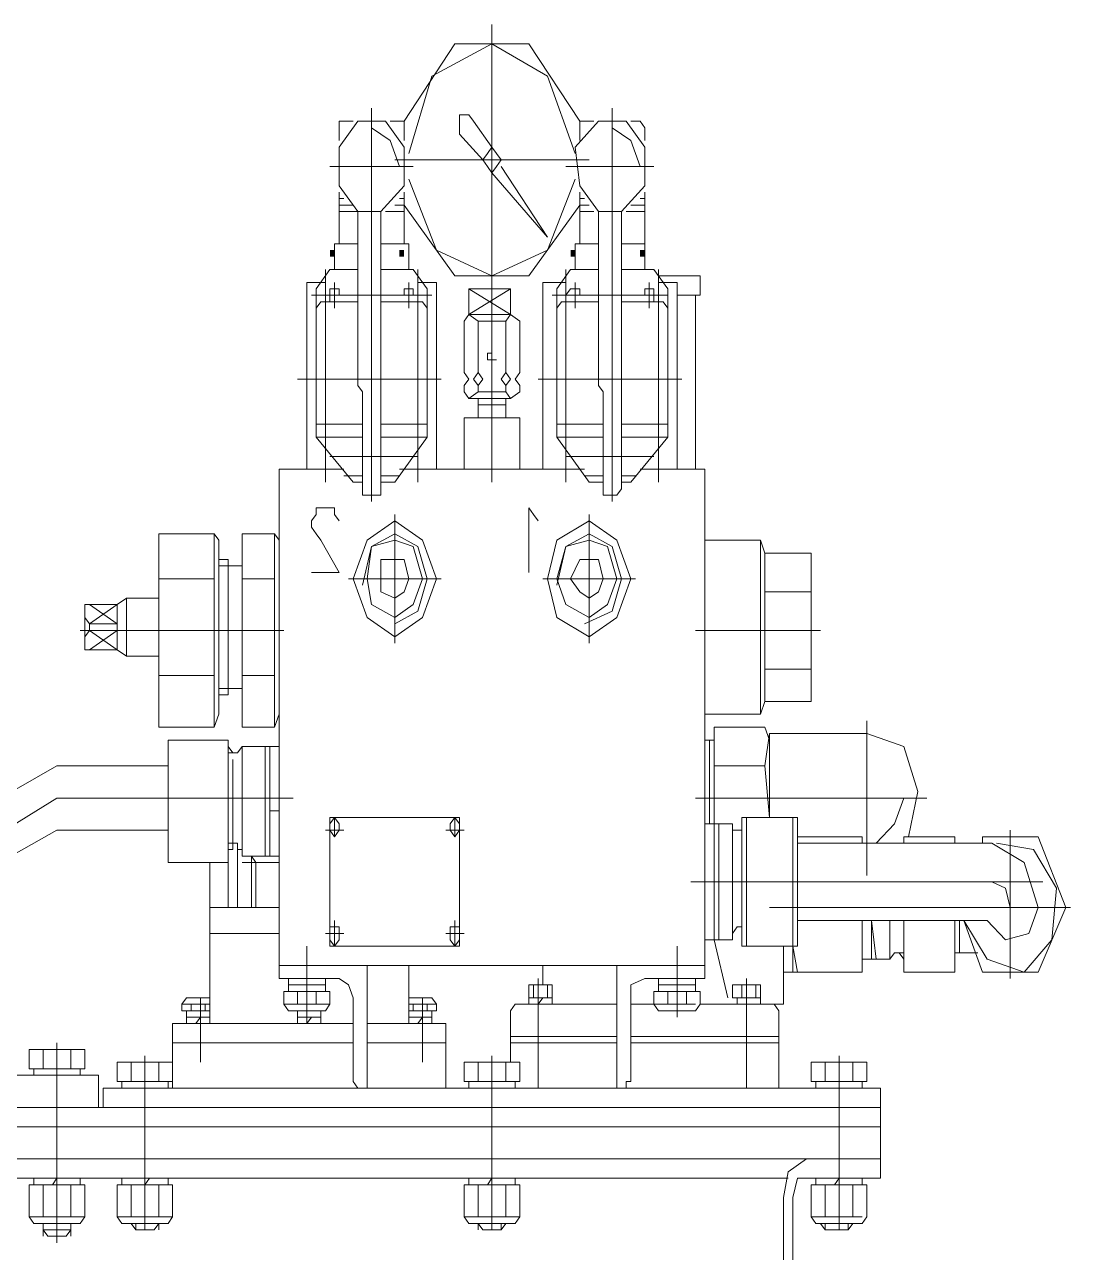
# Model space of a CAD drawing. Header units: inches. Extents: x 2435 to 7572, y 377 to 2555.
# Drawn here: x 6627.6 to 6780, y 1429.7 to 1608.7 of the extents above; entities that cross this region are included whole.
import ezdxf

# ---------------------------------------------------------------- set-up
doc = ezdxf.new("R2010")
doc.units = ezdxf.units.IN
doc.header["$MEASUREMENT"] = 0

msp = doc.modelspace()

# ---------------------------------------------------------------- hatches: boundary and pattern name
at = {"transparency": 33554559}
for points in [[(6672.74, 1574.89), (6672.07, 1574.89), (6672.07, 1575.83), (6672.74, 1575.83)], [(6682.86, 1574.89), (6682.19, 1574.89), (6682.19, 1575.83), (6682.86, 1575.83)], [(6707.81, 1574.89), (6707.14, 1574.89), (6707.14, 1575.83), (6707.81, 1575.83)], [(6717.93, 1574.89), (6717.26, 1574.89), (6717.26, 1575.83), (6717.93, 1575.83)]]:
    msp.add_hatch(color=256, dxfattribs=at).paths.add_polyline_path(points)

# ---------------------------------------------------------------- linework, layer by layer
at = {"lineweight": 5}
for p, q in [((6695.67, 1608.73), (6695.67, 1541.99)), ((6682.86, 1594.63), (6690.28, 1605.91)), ((6686.91, 1601.21), (6695.67, 1605.91)), ((6690.28, 1605.91), (6701.07, 1605.91)), ((6695.67, 1605.91), (6703.77, 1601.21)), ((6701.07, 1605.91), (6708.49, 1594.63)), ((6683.54, 1589.93), (6686.91, 1601.21)), ((6703.77, 1601.21), (6707.81, 1589.93)), ((6678.14, 1539.17), (6678.14, 1596.51)), ((6690.95, 1592.75), (6690.95, 1595.57)), ((6690.95, 1595.57), (6692.3, 1595.57)), ((6692.3, 1595.57), (6692.98, 1594.63)), ((6713.21, 1539.17), (6713.21, 1596.51)), ((6673.42, 1590.87), (6676.12, 1594.63)), ((6674.09, 1594.63), (6673.42, 1594.63)), ((6673.42, 1594.63), (6673.42, 1593.69)), ((6673.42, 1593.69), (6673.42, 1591.81)), ((6675.44, 1594.63), (6674.09, 1594.63)), ((6676.12, 1594.63), (6680.16, 1594.63)), ((6678.14, 1593.69), (6680.84, 1591.81)), ((6680.16, 1594.63), (6682.86, 1590.87)), ((6682.19, 1594.63), (6680.84, 1594.63)), ((6682.86, 1594.63), (6682.19, 1594.63)), ((6682.86, 1593.69), (6682.86, 1594.63)), ((6682.86, 1591.81), (6682.86, 1593.69)), ((6692.98, 1594.63), (6695.67, 1590.87)), ((6707.81, 1590.87), (6711.19, 1594.63)), ((6709.16, 1594.63), (6708.49, 1594.63)), ((6708.49, 1594.63), (6708.49, 1593.69)), ((6708.49, 1593.69), (6708.49, 1591.81)), ((6710.51, 1594.63), (6709.16, 1594.63)), ((6711.19, 1594.63), (6715.23, 1594.63)), ((6713.21, 1593.69), (6715.91, 1591.81)), ((6715.23, 1594.63), (6717.93, 1590.87)), ((6716.58, 1594.63), (6715.91, 1594.63)), ((6717.26, 1594.63), (6716.58, 1594.63)), ((6717.93, 1593.69), (6717.26, 1594.63)), ((6717.93, 1591.81), (6717.93, 1593.69)), ((6680.84, 1591.81), (6682.19, 1588.05)), ((6694.33, 1588.99), (6690.95, 1592.75)), ((6715.91, 1591.81), (6717.26, 1588.05)), ((6673.42, 1585.23), (6673.42, 1590.87)), ((6682.86, 1590.87), (6682.86, 1585.23)), ((6694.33, 1588.99), (6695, 1589.93)), ((6695, 1589.93), (6695.67, 1590.87)), ((6695.67, 1590.87), (6696.35, 1589.93)), ((6696.35, 1589.93), (6697.02, 1588.99)), ((6708.49, 1585.23), (6707.81, 1590.87)), ((6717.93, 1590.87), (6717.93, 1585.23)), ((6709.84, 1588.99), (6681.51, 1588.99)), ((6695, 1588.05), (6694.33, 1588.99)), ((6697.02, 1588.99), (6696.35, 1588.05)), ((6672.07, 1588.05), (6684.21, 1588.05)), ((6695.67, 1587.11), (6695, 1588.05)), ((6696.35, 1588.05), (6695.67, 1587.11)), ((6695.67, 1587.11), (6703.77, 1577.71)), ((6703.77, 1577.71), (6697.02, 1588.05)), ((6706.46, 1588.05), (6719.28, 1588.05)), ((6676.12, 1581.47), (6673.42, 1585.23)), ((6682.86, 1585.23), (6679.49, 1581.47)), ((6687.58, 1575.83), (6683.54, 1586.17)), ((6707.81, 1586.17), (6703.77, 1575.83)), ((6711.19, 1581.47), (6708.49, 1585.23)), ((6717.93, 1585.23), (6714.56, 1581.47)), ((6673.42, 1583.35), (6673.42, 1584.29)), ((6673.42, 1582.41), (6673.42, 1583.35)), ((6673.42, 1583.35), (6674.09, 1583.35)), ((6674.09, 1583.35), (6673.42, 1583.35)), ((6673.42, 1583.35), (6673.42, 1583.35)), ((6682.19, 1583.35), (6682.86, 1583.35)), ((6682.86, 1584.29), (6682.86, 1583.35)), ((6682.86, 1583.35), (6682.86, 1582.41)), ((6682.86, 1583.35), (6682.86, 1583.35)), ((6708.49, 1583.35), (6708.49, 1584.29)), ((6708.49, 1582.41), (6708.49, 1583.35)), ((6708.49, 1583.35), (6709.16, 1583.35)), ((6708.49, 1583.35), (6708.49, 1583.35)), ((6717.93, 1583.35), (6717.26, 1583.35)), ((6717.26, 1583.35), (6717.93, 1583.35)), ((6717.93, 1584.29), (6717.93, 1583.35)), ((6717.93, 1583.35), (6717.93, 1582.41)), ((6717.93, 1583.35), (6717.93, 1583.35)), ((6675.44, 1582.41), (6673.42, 1582.41)), ((6673.42, 1582.41), (6673.42, 1581.47)), ((6673.42, 1576.77), (6673.42, 1581.47)), ((6673.42, 1581.47), (6676.12, 1581.47)), ((6679.49, 1581.47), (6676.12, 1581.47)), ((6676.12, 1581.47), (6676.12, 1556.09)), ((6679.49, 1555.15), (6679.49, 1581.47)), ((6680.16, 1581.47), (6682.86, 1581.47)), ((6682.86, 1582.41), (6681.51, 1582.41)), ((6690.28, 1572.07), (6682.86, 1582.41)), ((6682.86, 1582.41), (6682.86, 1581.47)), ((6682.86, 1581.47), (6682.86, 1576.77)), ((6708.49, 1582.41), (6701.07, 1572.07)), ((6709.84, 1582.41), (6708.49, 1582.41)), ((6708.49, 1581.47), (6708.49, 1582.41)), ((6708.49, 1576.77), (6708.49, 1581.47)), ((6708.49, 1581.47), (6710.51, 1581.47)), ((6714.56, 1581.47), (6711.19, 1581.47)), ((6711.19, 1581.47), (6711.19, 1556.09)), ((6714.56, 1555.15), (6714.56, 1581.47)), ((6715.23, 1581.47), (6717.93, 1581.47)), ((6717.93, 1582.41), (6715.91, 1582.41)), ((6717.93, 1582.41), (6717.93, 1581.47)), ((6717.93, 1581.47), (6717.93, 1576.77)), ((6672.74, 1573.01), (6672.74, 1576.77)), ((6672.74, 1576.77), (6676.12, 1576.77)), ((6676.12, 1576.77), (6673.42, 1576.77)), ((6682.86, 1576.77), (6679.49, 1576.77)), ((6679.49, 1576.77), (6683.54, 1576.77)), ((6683.54, 1576.77), (6683.54, 1573.01)), ((6695.67, 1572.07), (6687.58, 1575.83)), ((6703.77, 1575.83), (6695.67, 1572.07)), ((6707.81, 1573.01), (6707.81, 1576.77)), ((6707.81, 1576.77), (6711.19, 1576.77)), ((6711.19, 1576.77), (6708.49, 1576.77)), ((6717.93, 1576.77), (6714.56, 1576.77)), ((6714.56, 1576.77), (6717.93, 1576.77)), ((6717.93, 1576.77), (6717.93, 1573.01)), ((6670.05, 1570.19), (6672.07, 1573.01)), ((6671.4, 1541.99), (6671.4, 1573.01)), ((6672.07, 1573.01), (6676.12, 1573.01)), ((6679.49, 1573.01), (6684.21, 1573.01)), ((6684.21, 1573.01), (6686.23, 1570.19)), ((6684.88, 1541.99), (6684.88, 1573.01)), ((6701.07, 1572.07), (6690.28, 1572.07)), ((6707.14, 1573.01), (6705.12, 1570.19)), ((6706.46, 1541.99), (6706.46, 1573.01)), ((6711.19, 1573.01), (6707.14, 1573.01)), ((6714.56, 1573.01), (6719.28, 1573.01)), ((6719.28, 1573.01), (6721.3, 1570.19)), ((6719.95, 1541.99), (6719.95, 1573.01)), ((6726.02, 1572.07), (6719.95, 1572.07)), ((6726.02, 1569.25), (6726.02, 1572.07)), ((6668.7, 1543.87), (6668.7, 1571.13)), ((6668.7, 1571.13), (6670.72, 1571.13)), ((6670.05, 1571.13), (6669.37, 1571.13)), ((6669.37, 1571.13), (6669.37, 1571.13)), ((6671.4, 1571.13), (6670.05, 1571.13)), ((6672.74, 1571.13), (6672.74, 1567.37)), ((6683.54, 1571.13), (6683.54, 1567.37)), ((6684.88, 1571.13), (6686.23, 1571.13)), ((6685.56, 1571.13), (6687.58, 1571.13)), ((6686.23, 1571.13), (6686.91, 1571.13)), ((6686.91, 1571.13), (6686.91, 1571.13)), ((6687.58, 1571.13), (6687.58, 1543.87)), ((6703.09, 1543.87), (6703.09, 1571.13)), ((6703.09, 1571.13), (6705.79, 1571.13)), ((6706.46, 1571.13), (6704.44, 1571.13)), ((6704.44, 1571.13), (6704.44, 1571.13)), ((6704.44, 1571.13), (6704.44, 1571.13)), ((6707.81, 1571.13), (6707.81, 1567.37)), ((6718.6, 1571.13), (6718.6, 1567.37)), ((6719.95, 1571.13), (6721.3, 1571.13)), ((6720.63, 1571.13), (6722.65, 1571.13)), ((6721.3, 1571.13), (6721.3, 1571.13)), ((6721.3, 1571.13), (6721.3, 1571.13)), ((6722.65, 1571.13), (6722.65, 1543.87)), ((6686.91, 1569.25), (6669.37, 1569.25)), ((6670.05, 1548.57), (6670.05, 1570.19)), ((6673.42, 1570.19), (6672.07, 1570.19)), ((6672.07, 1570.19), (6672.07, 1569.25)), ((6672.07, 1568.31), (6672.07, 1569.25)), ((6672.07, 1569.25), (6676.12, 1569.25)), ((6672.07, 1569.25), (6673.42, 1569.25)), ((6673.42, 1569.25), (6673.42, 1570.19)), ((6679.49, 1569.25), (6684.88, 1569.25)), ((6682.86, 1569.25), (6682.86, 1570.19)), ((6682.86, 1570.19), (6684.21, 1570.19)), ((6684.21, 1569.25), (6682.86, 1569.25)), ((6684.21, 1570.19), (6684.21, 1569.25)), ((6684.88, 1569.25), (6684.88, 1568.31)), ((6686.23, 1570.19), (6686.23, 1548.57)), ((6692.3, 1570.19), (6692.3, 1566.43)), ((6698.37, 1570.19), (6692.3, 1570.19)), ((6698.37, 1566.43), (6692.3, 1570.19)), ((6698.37, 1570.19), (6692.3, 1566.43)), ((6698.37, 1566.43), (6698.37, 1570.19)), ((6721.3, 1569.25), (6704.44, 1569.25)), ((6705.12, 1570.19), (6705.12, 1548.57)), ((6707.14, 1570.19), (6706.46, 1569.25)), ((6706.46, 1569.25), (6708.49, 1569.25)), ((6706.46, 1568.31), (6706.46, 1569.25)), ((6706.46, 1569.25), (6711.19, 1569.25)), ((6708.49, 1570.19), (6707.14, 1570.19)), ((6708.49, 1569.25), (6708.49, 1570.19)), ((6714.56, 1569.25), (6719.28, 1569.25)), ((6717.93, 1569.25), (6717.93, 1570.19)), ((6717.93, 1570.19), (6719.28, 1570.19)), ((6719.28, 1569.25), (6717.93, 1569.25)), ((6719.28, 1570.19), (6719.28, 1569.25)), ((6719.28, 1569.25), (6719.28, 1568.31)), ((6721.3, 1570.19), (6721.3, 1548.57)), ((6722.65, 1569.25), (6726.02, 1569.25)), ((6725.35, 1569.25), (6725.35, 1543.87)), ((6670.05, 1567.37), (6670.72, 1568.31)), ((6670.72, 1568.31), (6676.12, 1568.31)), ((6676.12, 1568.31), (6672.07, 1568.31)), ((6684.88, 1568.31), (6679.49, 1568.31)), ((6679.49, 1568.31), (6685.56, 1568.31)), ((6685.56, 1568.31), (6686.23, 1567.37)), ((6705.12, 1567.37), (6705.79, 1568.31)), ((6705.79, 1568.31), (6711.19, 1568.31)), ((6711.19, 1568.31), (6706.46, 1568.31)), ((6719.28, 1568.31), (6714.56, 1568.31)), ((6714.56, 1568.31), (6720.63, 1568.31)), ((6720.63, 1568.31), (6721.3, 1567.37)), ((6691.63, 1565.49), (6692.3, 1566.43)), ((6691.63, 1557.97), (6691.63, 1565.49)), ((6692.3, 1566.43), (6693.65, 1565.49)), ((6692.3, 1566.43), (6698.37, 1566.43)), ((6692.3, 1566.43), (6698.37, 1566.43)), ((6698.37, 1566.43), (6692.98, 1566.43)), ((6693.65, 1565.49), (6697.7, 1565.49)), ((6693.65, 1565.49), (6693.65, 1557.97)), ((6697.7, 1565.49), (6698.37, 1566.43)), ((6697.7, 1565.49), (6697.7, 1557.97)), ((6698.37, 1566.43), (6699.72, 1565.49)), ((6699.72, 1565.49), (6699.72, 1557.97)), ((6670.05, 1549.51), (6670.05, 1564.55)), ((6686.23, 1564.55), (6686.23, 1549.51)), ((6705.12, 1549.51), (6705.12, 1564.55)), ((6721.3, 1564.55), (6721.3, 1549.51)), ((6670.05, 1552.33), (6670.05, 1561.73)), ((6686.23, 1561.73), (6686.23, 1552.33)), ((6705.12, 1552.33), (6705.12, 1561.73)), ((6721.3, 1561.73), (6721.3, 1552.33)), ((6695, 1559.85), (6695, 1560.79)), ((6695, 1560.79), (6695.67, 1560.79)), ((6696.35, 1559.85), (6695, 1559.85)), ((6695.67, 1559.85), (6695, 1559.85)), ((6695.67, 1560.79), (6695.67, 1559.85)), ((6692.3, 1557.03), (6691.63, 1557.97)), ((6693.65, 1557.97), (6692.98, 1557.03)), ((6694.33, 1557.03), (6693.65, 1557.97)), ((6697.02, 1557.03), (6697.7, 1557.97)), ((6697.7, 1557.97), (6698.37, 1557.03)), ((6699.72, 1557.97), (6699.05, 1557.03)), ((6667.35, 1557.03), (6688.26, 1557.03)), ((6686.91, 1557.03), (6669.37, 1557.03)), ((6676.12, 1556.09), (6676.79, 1555.15)), ((6691.63, 1556.09), (6692.3, 1557.03)), ((6691.63, 1555.15), (6691.63, 1556.09)), ((6692.98, 1557.03), (6693.65, 1556.09)), ((6693.65, 1556.09), (6694.33, 1557.03)), ((6693.65, 1556.09), (6693.65, 1555.15)), ((6697.7, 1556.09), (6697.02, 1557.03)), ((6698.37, 1557.03), (6697.7, 1556.09)), ((6697.7, 1556.09), (6697.7, 1555.15)), ((6699.05, 1557.03), (6699.72, 1556.09)), ((6699.72, 1556.09), (6699.72, 1555.15)), ((6702.42, 1557.03), (6723.33, 1557.03)), ((6721.3, 1557.03), (6704.44, 1557.03)), ((6711.19, 1556.09), (6711.86, 1555.15)), ((6676.79, 1555.15), (6676.79, 1540.11)), ((6679.49, 1541.05), (6679.49, 1555.15)), ((6692.3, 1554.21), (6691.63, 1555.15)), ((6693.65, 1555.15), (6692.3, 1554.21)), ((6692.3, 1554.21), (6698.37, 1554.21)), ((6692.98, 1554.21), (6693.65, 1554.21)), ((6697.7, 1555.15), (6693.65, 1555.15)), ((6693.65, 1554.21), (6693.65, 1552.33)), ((6698.37, 1554.21), (6697.7, 1555.15)), ((6698.37, 1554.21), (6697.7, 1554.21)), ((6697.7, 1554.21), (6697.7, 1552.33)), ((6699.72, 1555.15), (6698.37, 1554.21)), ((6711.86, 1555.15), (6711.86, 1540.11)), ((6714.56, 1541.05), (6714.56, 1555.15)), ((6693.65, 1553.27), (6697.7, 1553.27)), ((6693.65, 1552.33), (6693.65, 1551.39)), ((6697.7, 1552.33), (6697.7, 1551.39)), ((6691.63, 1543.87), (6691.63, 1551.39)), ((6691.63, 1551.39), (6699.72, 1551.39)), ((6699.72, 1551.39), (6699.72, 1543.87)), ((6670.05, 1550.45), (6676.79, 1550.45)), ((6676.79, 1550.45), (6676.79, 1541.99)), ((6679.49, 1541.99), (6679.49, 1550.45)), ((6679.49, 1550.45), (6686.23, 1550.45)), ((6711.86, 1550.45), (6705.12, 1550.45)), ((6711.86, 1541.99), (6711.86, 1550.45)), ((6714.56, 1541.99), (6714.56, 1550.45)), ((6714.56, 1550.45), (6721.3, 1550.45)), ((6675.44, 1541.99), (6670.05, 1548.57)), ((6676.79, 1548.57), (6670.05, 1548.57)), ((6686.23, 1548.57), (6679.49, 1548.57)), ((6686.23, 1548.57), (6681.51, 1541.99)), ((6705.12, 1548.57), (6709.84, 1541.99)), ((6711.86, 1548.57), (6705.12, 1548.57)), ((6721.3, 1548.57), (6714.56, 1548.57)), ((6721.3, 1548.57), (6715.91, 1541.99)), ((6672.07, 1545.75), (6684.88, 1545.75)), ((6706.46, 1545.75), (6719.28, 1545.75)), ((6664.65, 1471.5), (6664.65, 1543.87)), ((6664.65, 1543.87), (6674.09, 1543.87)), ((6674.09, 1543.87), (6668.7, 1543.87)), ((6687.58, 1543.87), (6682.19, 1543.87)), ((6682.19, 1543.87), (6709.16, 1543.87)), ((6709.16, 1543.87), (6703.09, 1543.87)), ((6722.65, 1543.87), (6717.26, 1543.87)), ((6717.26, 1543.87), (6726.7, 1543.87)), ((6726.7, 1543.87), (6726.7, 1471.5)), ((6676.79, 1542.93), (6674.09, 1542.93)), ((6676.79, 1541.99), (6675.44, 1541.99)), ((6682.19, 1542.93), (6679.49, 1542.93)), ((6681.51, 1541.99), (6679.49, 1541.99)), ((6711.86, 1542.93), (6709.16, 1542.93)), ((6709.84, 1541.99), (6711.86, 1541.99)), ((6716.58, 1542.93), (6714.56, 1542.93)), ((6715.91, 1541.99), (6714.56, 1541.99)), ((6676.79, 1540.11), (6679.49, 1540.11)), ((6679.49, 1540.11), (6679.49, 1541.05)), ((6711.86, 1540.11), (6713.88, 1540.11)), ((6713.88, 1540.11), (6714.56, 1541.05)), ((6672.74, 1538.24), (6670.05, 1538.24)), ((6670.05, 1538.24), (6670.05, 1537.3)), ((6672.74, 1537.3), (6672.74, 1538.24)), ((6701.74, 1537.3), (6701.07, 1538.24)), ((6701.07, 1538.24), (6701.07, 1528.84)), ((6670.05, 1537.3), (6669.37, 1536.36)), ((6669.37, 1536.36), (6669.37, 1535.42)), ((6673.42, 1536.36), (6672.74, 1537.3)), ((6677.47, 1533.54), (6681.51, 1536.36)), ((6681.51, 1537.3), (6681.51, 1518.5)), ((6681.51, 1536.36), (6685.56, 1533.54)), ((6702.42, 1536.36), (6701.74, 1537.3)), ((6705.12, 1533.54), (6709.84, 1536.36)), ((6709.84, 1537.3), (6709.84, 1518.5)), ((6709.84, 1536.36), (6713.88, 1533.54)), ((6647.12, 1527.9), (6647.12, 1534.48)), ((6647.12, 1533.54), (6647.12, 1534.48)), ((6647.12, 1534.48), (6655.21, 1534.48)), ((6655.21, 1534.48), (6655.88, 1533.54)), ((6655.21, 1534.48), (6655.21, 1506.28)), ((6659.26, 1527.9), (6659.26, 1534.48)), ((6659.26, 1533.54), (6659.26, 1534.48)), ((6659.26, 1534.48), (6663.98, 1534.48)), ((6663.98, 1534.48), (6664.65, 1533.54)), ((6663.98, 1534.48), (6663.98, 1506.28)), ((6669.37, 1535.42), (6670.05, 1534.48)), ((6670.05, 1534.48), (6670.72, 1533.54)), ((6678.14, 1532.6), (6681.51, 1534.48)), ((6681.51, 1534.48), (6684.88, 1532.6)), ((6706.46, 1532.6), (6709.84, 1534.48)), ((6709.84, 1534.48), (6713.21, 1532.6)), ((6647.12, 1506.28), (6647.12, 1533.54)), ((6655.88, 1533.54), (6655.88, 1508.16)), ((6659.26, 1506.28), (6659.26, 1533.54)), ((6664.65, 1533.54), (6664.65, 1508.16)), ((6670.72, 1533.54), (6673.42, 1528.84)), ((6675.44, 1527.9), (6677.47, 1533.54)), ((6678.14, 1532.6), (6681.51, 1533.54)), ((6681.51, 1533.54), (6684.21, 1532.6)), ((6685.56, 1533.54), (6687.58, 1527.9)), ((6703.77, 1527.9), (6705.12, 1533.54)), ((6706.46, 1532.6), (6709.84, 1533.54)), ((6709.84, 1533.54), (6712.53, 1532.6)), ((6713.88, 1533.54), (6715.91, 1527.9)), ((6726.7, 1508.16), (6726.7, 1533.54)), ((6726.7, 1533.54), (6734.79, 1533.54)), ((6734.79, 1533.54), (6734.79, 1508.16)), ((6734.79, 1533.54), (6735.46, 1531.66)), ((6676.79, 1526.96), (6678.14, 1532.6)), ((6677.47, 1527.9), (6678.14, 1532.6)), ((6684.21, 1532.6), (6685.56, 1527.9)), ((6684.88, 1532.6), (6686.23, 1527.9)), ((6705.12, 1526.96), (6706.46, 1532.6)), ((6705.12, 1527.9), (6706.46, 1532.6)), ((6712.53, 1532.6), (6713.88, 1527.9)), ((6713.21, 1532.6), (6714.56, 1527.9)), ((6735.46, 1531.66), (6735.46, 1510.04)), ((6735.46, 1531.66), (6742.21, 1531.66)), ((6742.21, 1531.66), (6742.21, 1510.04)), ((6742.21, 1531.66), (6742.21, 1510.04)), ((6657.23, 1530.72), (6655.88, 1530.72)), ((6655.88, 1529.78), (6657.23, 1529.78)), ((6657.23, 1510.98), (6657.23, 1530.72)), ((6657.23, 1529.78), (6657.23, 1530.72)), ((6657.23, 1511.92), (6657.23, 1529.78)), ((6658.58, 1529.78), (6657.23, 1529.78)), ((6659.26, 1529.78), (6658.58, 1529.78)), ((6659.26, 1530.72), (6659.26, 1529.78)), ((6679.49, 1527.9), (6679.49, 1530.72)), ((6679.49, 1530.72), (6682.86, 1530.72)), ((6682.86, 1530.72), (6683.54, 1527.9)), ((6707.14, 1527.9), (6708.49, 1530.72)), ((6708.49, 1530.72), (6711.19, 1530.72)), ((6711.19, 1530.72), (6711.86, 1527.9)), ((6647.12, 1513.8), (6647.12, 1527.9)), ((6655.21, 1527.9), (6647.12, 1527.9)), ((6659.26, 1513.8), (6659.26, 1527.9)), ((6663.98, 1527.9), (6659.26, 1527.9)), ((6673.42, 1528.84), (6669.37, 1528.84)), ((6688.26, 1527.9), (6674.77, 1527.9)), ((6677.47, 1522.26), (6675.44, 1527.9)), ((6678.14, 1524.14), (6677.47, 1527.9)), ((6679.49, 1526.02), (6679.49, 1527.9)), ((6683.54, 1527.9), (6682.86, 1526.02)), ((6685.56, 1527.9), (6684.21, 1524.14)), ((6686.23, 1527.9), (6684.88, 1523.2)), ((6687.58, 1527.9), (6685.56, 1522.26)), ((6716.58, 1527.9), (6703.09, 1527.9)), ((6705.12, 1522.26), (6703.77, 1527.9)), ((6706.46, 1524.14), (6705.12, 1527.9)), ((6708.49, 1526.02), (6707.14, 1527.9)), ((6711.86, 1527.9), (6711.19, 1526.02)), ((6713.88, 1527.9), (6712.53, 1524.14)), ((6714.56, 1527.9), (6713.21, 1523.2)), ((6715.91, 1527.9), (6713.88, 1522.26)), ((6681.51, 1525.08), (6679.49, 1526.02)), ((6682.86, 1526.02), (6681.51, 1525.08)), ((6709.84, 1525.08), (6708.49, 1526.02)), ((6711.19, 1526.02), (6709.84, 1525.08)), ((6742.21, 1526.02), (6735.46, 1526.02)), ((6641.05, 1524.14), (6636.33, 1524.14)), ((6636.33, 1524.14), (6636.33, 1517.56)), ((6636.33, 1524.14), (6637, 1524.14)), ((6641.05, 1521.32), (6637, 1524.14)), ((6641.05, 1524.14), (6637, 1521.32)), ((6642.4, 1525.08), (6641.05, 1524.14)), ((6641.05, 1524.14), (6641.05, 1517.56)), ((6647.12, 1525.08), (6642.4, 1525.08)), ((6642.4, 1525.08), (6642.4, 1516.62)), ((6681.51, 1522.26), (6678.14, 1524.14)), ((6684.21, 1524.14), (6681.51, 1522.26)), ((6709.84, 1522.26), (6706.46, 1524.14)), ((6712.53, 1524.14), (6709.84, 1522.26)), ((6637, 1521.32), (6636.33, 1522.26)), ((6681.51, 1519.44), (6677.47, 1522.26)), ((6684.88, 1523.2), (6681.51, 1521.32)), ((6685.56, 1522.26), (6681.51, 1519.44)), ((6709.84, 1519.44), (6705.12, 1522.26)), ((6713.21, 1523.2), (6709.16, 1521.32)), ((6713.88, 1522.26), (6709.84, 1519.44)), ((6635.65, 1520.38), (6665.33, 1520.38)), ((6636.33, 1519.44), (6637, 1520.38)), ((6641.05, 1521.32), (6637, 1521.32)), ((6637, 1521.32), (6637, 1520.38)), ((6637, 1520.38), (6641.05, 1520.38)), ((6641.05, 1517.56), (6637, 1520.38)), ((6641.05, 1520.38), (6637, 1517.56)), ((6725.35, 1520.38), (6743.56, 1520.38)), ((6636.33, 1517.56), (6641.05, 1517.56)), ((6637, 1517.56), (6636.33, 1517.56)), ((6641.05, 1517.56), (6642.4, 1516.62)), ((6642.4, 1516.62), (6647.12, 1516.62)), ((6742.21, 1514.74), (6735.46, 1514.74)), ((6647.12, 1506.28), (6647.12, 1513.8)), ((6655.21, 1513.8), (6647.12, 1513.8)), ((6659.26, 1506.28), (6659.26, 1513.8)), ((6663.98, 1513.8), (6659.26, 1513.8)), ((6655.88, 1511.92), (6657.23, 1511.92)), ((6657.23, 1510.98), (6657.23, 1511.92)), ((6657.23, 1511.92), (6658.58, 1511.92)), ((6658.58, 1511.92), (6659.26, 1511.92)), ((6659.26, 1511.92), (6659.26, 1510.98)), ((6655.88, 1510.98), (6657.23, 1510.98)), ((6735.46, 1510.04), (6734.79, 1508.16)), ((6742.21, 1510.04), (6735.46, 1510.04)), ((6655.88, 1508.16), (6655.21, 1506.28)), ((6664.65, 1508.16), (6663.98, 1506.28)), ((6734.79, 1508.16), (6726.7, 1508.16)), ((6655.21, 1506.28), (6647.12, 1506.28)), ((6663.98, 1506.28), (6659.26, 1506.28)), ((6735.46, 1506.28), (6728.05, 1506.28)), ((6728.05, 1506.28), (6728.05, 1492.18)), ((6736.14, 1504.4), (6735.46, 1506.28)), ((6750.3, 1484.66), (6750.3, 1507.22)), ((6648.47, 1486.54), (6648.47, 1504.4)), ((6648.47, 1504.4), (6657.23, 1504.4)), ((6648.47, 1486.54), (6648.47, 1504.4)), ((6657.23, 1504.4), (6657.23, 1486.54)), ((6657.23, 1504.4), (6657.23, 1495.94)), ((6726.7, 1487.48), (6726.7, 1504.4)), ((6726.7, 1504.4), (6728.05, 1504.4)), ((6727.37, 1492.18), (6727.37, 1504.4)), ((6736.14, 1505.34), (6735.46, 1500.64)), ((6736.14, 1493.12), (6736.14, 1505.34)), ((6736.14, 1505.34), (6750.3, 1505.34)), ((6736.14, 1493.12), (6736.14, 1504.4)), ((6750.3, 1505.34), (6755.7, 1503.46)), ((6657.91, 1502.52), (6657.23, 1503.46)), ((6657.23, 1503.46), (6657.23, 1488.42)), ((6657.23, 1502.52), (6657.91, 1502.52)), ((6658.58, 1502.52), (6657.91, 1502.52)), ((6659.26, 1503.46), (6658.58, 1502.52)), ((6659.26, 1487.48), (6659.26, 1503.46)), ((6659.26, 1487.48), (6659.26, 1503.46)), ((6659.26, 1503.46), (6663.3, 1503.46)), ((6662.63, 1503.46), (6662.63, 1495.94)), ((6663.3, 1503.46), (6664.65, 1503.46)), ((6663.3, 1503.46), (6663.3, 1487.48)), ((6664.65, 1503.46), (6664.65, 1487.48)), ((6755.7, 1503.46), (6757.72, 1496.88)), ((6632.28, 1500.64), (6617.44, 1492.18)), ((6648.47, 1500.64), (6632.28, 1500.64)), ((6657.91, 1501.58), (6657.91, 1489.36)), ((6728.05, 1500.64), (6735.46, 1500.64)), ((6735.46, 1500.64), (6728.05, 1500.64)), ((6735.46, 1500.64), (6736.14, 1493.12)), ((6757.72, 1496.88), (6756.37, 1490.3)), ((6620.14, 1488.42), (6632.28, 1495.94)), ((6632.28, 1495.94), (6666.68, 1495.94)), ((6648.47, 1495.94), (6657.23, 1495.94)), ((6657.23, 1495.94), (6657.23, 1486.54)), ((6659.26, 1495.94), (6662.63, 1495.94)), ((6662.63, 1495.94), (6662.63, 1487.48)), ((6759.07, 1495.94), (6725.35, 1495.94)), ((6755.7, 1495.94), (6754.35, 1492.18)), ((6664.65, 1494.06), (6663.3, 1494.06)), ((6664.65, 1479.96), (6664.65, 1494.06)), ((6672.07, 1474.32), (6672.07, 1493.12)), ((6672.07, 1493.12), (6690.95, 1493.12)), ((6672.07, 1492.18), (6672.74, 1493.12)), ((6672.07, 1491.24), (6672.07, 1492.18)), ((6672.74, 1490.3), (6672.74, 1493.12)), ((6672.74, 1493.12), (6673.42, 1492.18)), ((6673.42, 1492.18), (6673.42, 1491.24)), ((6689.6, 1492.18), (6690.28, 1493.12)), ((6689.6, 1491.24), (6689.6, 1492.18)), ((6690.28, 1490.3), (6690.28, 1493.12)), ((6690.28, 1493.12), (6690.95, 1492.18)), ((6690.95, 1493.12), (6690.95, 1474.32)), ((6690.95, 1492.18), (6690.95, 1491.24)), ((6728.05, 1492.18), (6726.7, 1492.18)), ((6726.7, 1492.18), (6726.7, 1475.26)), ((6728.05, 1475.26), (6728.05, 1492.18)), ((6728.05, 1492.18), (6730.74, 1492.18)), ((6728.72, 1475.26), (6728.72, 1492.18)), ((6730.74, 1492.18), (6730.74, 1483.72)), ((6730.74, 1492.18), (6730.74, 1475.26)), ((6732.09, 1474.32), (6732.09, 1493.12)), ((6732.09, 1493.12), (6740.19, 1493.12)), ((6732.77, 1474.32), (6732.77, 1493.12)), ((6739.51, 1493.12), (6739.51, 1483.72)), ((6740.19, 1493.12), (6740.19, 1474.32)), ((6754.35, 1492.18), (6751.65, 1489.36)), ((6622.16, 1485.6), (6632.28, 1491.24)), ((6632.28, 1491.24), (6648.47, 1491.24)), ((6671.4, 1491.24), (6674.09, 1491.24)), ((6672.74, 1490.3), (6672.07, 1491.24)), ((6673.42, 1491.24), (6672.74, 1490.3)), ((6691.63, 1491.24), (6688.93, 1491.24)), ((6690.28, 1490.3), (6689.6, 1491.24)), ((6690.95, 1491.24), (6690.28, 1490.3)), ((6731.42, 1491.24), (6730.74, 1491.24)), ((6732.09, 1491.24), (6731.42, 1491.24)), ((6732.09, 1491.24), (6732.09, 1491.24)), ((6749.63, 1490.3), (6740.19, 1490.3)), ((6749.63, 1490.3), (6749.63, 1489.36)), ((6749.63, 1489.36), (6749.63, 1490.3)), ((6763.11, 1490.3), (6755.7, 1490.3)), ((6755.7, 1490.3), (6755.7, 1489.36)), ((6755.7, 1489.36), (6755.7, 1490.3)), ((6763.11, 1490.3), (6763.11, 1489.36)), ((6763.11, 1489.36), (6763.11, 1490.3)), ((6775.25, 1490.3), (6767.16, 1490.3)), ((6767.16, 1490.3), (6767.16, 1489.36)), ((6771.21, 1469.62), (6771.21, 1491.24)), ((6779.3, 1479.96), (6775.25, 1490.3)), ((6657.23, 1489.36), (6657.91, 1489.36)), ((6657.23, 1488.42), (6657.91, 1488.42)), ((6657.91, 1488.42), (6657.91, 1489.36)), ((6657.91, 1489.36), (6658.58, 1489.36)), ((6658.58, 1489.36), (6658.58, 1488.42)), ((6658.58, 1488.42), (6659.26, 1488.42)), ((6658.58, 1480.9), (6658.58, 1488.42)), ((6768.51, 1489.36), (6740.19, 1489.36)), ((6773.23, 1486.54), (6768.51, 1489.36)), ((6769.18, 1489.36), (6774.58, 1488.42)), ((6774.58, 1488.42), (6777.95, 1482.78)), ((6657.23, 1486.54), (6648.47, 1486.54)), ((6654.54, 1486.54), (6654.54, 1466.8)), ((6657.23, 1486.54), (6657.23, 1480.9)), ((6663.3, 1487.48), (6659.26, 1487.48)), ((6659.26, 1486.54), (6664.65, 1486.54)), ((6661.28, 1486.54), (6660.61, 1487.48)), ((6660.61, 1487.48), (6660.61, 1479.96)), ((6661.28, 1479.96), (6661.28, 1486.54)), ((6664.65, 1486.54), (6661.28, 1486.54)), ((6664.65, 1487.48), (6663.3, 1487.48)), ((6775.25, 1479.96), (6773.23, 1486.54)), ((6724.67, 1483.72), (6775.93, 1483.72)), ((6730.74, 1483.72), (6728.72, 1483.72)), ((6730.74, 1483.72), (6730.74, 1475.26)), ((6739.51, 1483.72), (6732.77, 1483.72)), ((6739.51, 1483.72), (6739.51, 1474.32)), ((6768.51, 1483.72), (6770.53, 1482.78)), ((6770.53, 1482.78), (6771.21, 1479.96)), ((6777.95, 1482.78), (6777.28, 1475.26)), ((6657.23, 1480.9), (6657.23, 1479.96)), ((6658.58, 1479.96), (6658.58, 1480.9)), ((6654.54, 1479.96), (6660.61, 1479.96)), ((6657.23, 1479.96), (6657.91, 1479.96)), ((6659.26, 1479.96), (6658.58, 1479.96)), ((6660.61, 1479.96), (6659.26, 1479.96)), ((6660.61, 1479.96), (6664.65, 1479.96)), ((6779.98, 1479.96), (6736.14, 1479.96)), ((6773.91, 1476.2), (6775.25, 1479.96)), ((6775.25, 1470.56), (6779.3, 1479.96)), ((6672.07, 1476.2), (6672.07, 1477.14)), ((6672.07, 1477.14), (6673.42, 1477.14)), ((6672.74, 1478.08), (6672.74, 1474.32)), ((6673.42, 1477.14), (6673.42, 1475.26)), ((6689.6, 1476.2), (6689.6, 1477.14)), ((6689.6, 1477.14), (6690.95, 1477.14)), ((6690.28, 1478.08), (6690.28, 1474.32)), ((6690.95, 1477.14), (6690.95, 1475.26)), ((6730.74, 1476.2), (6731.42, 1477.14)), ((6731.42, 1477.14), (6732.09, 1477.14)), ((6732.09, 1477.14), (6732.09, 1476.2)), ((6740.19, 1478.08), (6767.84, 1478.08)), ((6749.63, 1470.56), (6749.63, 1478.08)), ((6749.63, 1478.08), (6749.63, 1470.56)), ((6749.63, 1478.08), (6749.63, 1472.44)), ((6751.65, 1472.44), (6750.98, 1478.08)), ((6750.98, 1478.08), (6750.98, 1472.44)), ((6753.67, 1472.44), (6753.67, 1478.08)), ((6753.67, 1478.08), (6753.67, 1472.44)), ((6755.7, 1470.56), (6755.7, 1478.08)), ((6755.7, 1478.08), (6755.7, 1470.56)), ((6763.11, 1470.56), (6763.11, 1478.08)), ((6763.11, 1478.08), (6763.11, 1470.56)), ((6763.79, 1478.08), (6763.79, 1473.38)), ((6767.84, 1472.44), (6764.46, 1478.08)), ((6764.46, 1478.08), (6767.16, 1470.56)), ((6767.84, 1478.08), (6770.53, 1475.26)), ((6664.65, 1476.2), (6654.54, 1476.2)), ((6671.4, 1476.2), (6674.09, 1476.2)), ((6672.07, 1475.26), (6672.07, 1476.2)), ((6691.63, 1476.2), (6688.93, 1476.2)), ((6689.6, 1475.26), (6689.6, 1476.2)), ((6732.09, 1476.2), (6732.09, 1476.2)), ((6770.53, 1475.26), (6773.91, 1476.2)), ((6668.7, 1463.99), (6668.7, 1474.32)), ((6672.74, 1474.32), (6672.07, 1475.26)), ((6690.95, 1474.32), (6672.07, 1474.32)), ((6673.42, 1475.26), (6672.74, 1474.32)), ((6690.28, 1474.32), (6689.6, 1475.26)), ((6690.95, 1475.26), (6690.28, 1474.32)), ((6722.65, 1463.99), (6722.65, 1474.32)), ((6726.7, 1475.26), (6728.05, 1475.26)), ((6728.05, 1475.26), (6730.07, 1466.8)), ((6730.74, 1475.26), (6728.05, 1475.26)), ((6740.19, 1474.32), (6732.09, 1474.32)), ((6738.16, 1470.56), (6738.16, 1474.32)), ((6738.16, 1474.32), (6738.16, 1465.86)), ((6739.51, 1474.32), (6739.51, 1470.56)), ((6740.19, 1470.56), (6739.51, 1474.32)), ((6777.28, 1475.26), (6773.23, 1470.56)), ((6749.63, 1472.44), (6750.98, 1472.44)), ((6750.98, 1472.44), (6753.67, 1472.44)), ((6753.67, 1472.44), (6754.35, 1473.38)), ((6754.35, 1473.38), (6755.02, 1473.38)), ((6755.02, 1473.38), (6755.7, 1472.44)), ((6755.02, 1473.38), (6755.7, 1473.38)), ((6763.79, 1473.38), (6763.11, 1473.38)), ((6763.79, 1473.38), (6766.49, 1473.38)), ((6773.23, 1470.56), (6767.84, 1472.44)), ((6726.7, 1471.5), (6664.65, 1471.5)), ((6677.47, 1471.5), (6664.65, 1471.5)), ((6664.65, 1471.5), (6664.65, 1470.56)), ((6664.65, 1470.56), (6664.65, 1469.62)), ((6677.47, 1453.65), (6677.47, 1471.5)), ((6683.54, 1466.8), (6683.54, 1471.5)), ((6703.09, 1468.68), (6703.09, 1471.5)), ((6713.88, 1471.5), (6726.7, 1471.5)), ((6713.88, 1453.65), (6713.88, 1471.5)), ((6726.7, 1471.5), (6726.7, 1470.56)), ((6726.7, 1470.56), (6726.7, 1469.62)), ((6739.51, 1470.56), (6738.16, 1470.56)), ((6739.51, 1470.56), (6749.63, 1470.56)), ((6755.7, 1470.56), (6763.11, 1470.56)), ((6767.16, 1470.56), (6775.25, 1470.56)), ((6664.65, 1469.62), (6665.33, 1469.62)), ((6665.33, 1469.62), (6673.42, 1469.62)), ((6666, 1468.68), (6666, 1469.62)), ((6666, 1469.62), (6671.4, 1469.62)), ((6671.4, 1468.68), (6666, 1468.68)), ((6671.4, 1468.68), (6666, 1468.68)), ((6666, 1468.68), (6666, 1467.74)), ((6668.7, 1469.62), (6668.7, 1468.68)), ((6668.7, 1468.68), (6668.7, 1469.62)), ((6671.4, 1469.62), (6671.4, 1468.68)), ((6671.4, 1467.74), (6671.4, 1468.68)), ((6673.42, 1469.62), (6674.77, 1468.68)), ((6674.77, 1468.68), (6675.44, 1466.8)), ((6701.07, 1468.68), (6704.44, 1468.68)), ((6701.07, 1468.68), (6704.44, 1468.68)), ((6701.07, 1466.8), (6701.07, 1468.68)), ((6701.74, 1468.68), (6701.74, 1466.8)), ((6702.42, 1453.65), (6702.42, 1469.62)), ((6703.77, 1468.68), (6703.77, 1466.8)), ((6704.44, 1468.68), (6704.44, 1466.8)), ((6717.93, 1469.62), (6715.91, 1468.68)), ((6715.91, 1468.68), (6715.91, 1466.8)), ((6726.02, 1469.62), (6717.93, 1469.62)), ((6719.95, 1468.68), (6719.95, 1469.62)), ((6719.95, 1469.62), (6725.35, 1469.62)), ((6725.35, 1468.68), (6719.95, 1468.68)), ((6725.35, 1468.68), (6719.95, 1468.68)), ((6719.95, 1468.68), (6719.95, 1467.74)), ((6722.65, 1468.68), (6722.65, 1469.62)), ((6722.65, 1469.62), (6722.65, 1468.68)), ((6725.35, 1469.62), (6725.35, 1468.68)), ((6725.35, 1467.74), (6725.35, 1468.68)), ((6726.7, 1469.62), (6726.02, 1469.62)), ((6730.74, 1468.68), (6734.79, 1468.68)), ((6730.74, 1466.8), (6730.74, 1468.68)), ((6731.42, 1468.68), (6734.79, 1468.68)), ((6732.09, 1468.68), (6732.09, 1466.8)), ((6732.77, 1453.65), (6732.77, 1469.62)), ((6734.12, 1468.68), (6734.12, 1466.8)), ((6734.79, 1468.68), (6734.79, 1466.8)), ((6650.49, 1465.86), (6651.16, 1466.8)), ((6651.16, 1466.8), (6654.54, 1466.8)), ((6653.19, 1466.8), (6653.19, 1457.41)), ((6654.54, 1466.8), (6654.54, 1464.92)), ((6665.33, 1465.86), (6665.33, 1467.74)), ((6665.33, 1467.74), (6672.07, 1467.74)), ((6667.35, 1465.86), (6667.35, 1467.74)), ((6670.05, 1465.86), (6670.05, 1467.74)), ((6672.07, 1467.74), (6672.07, 1465.86)), ((6675.44, 1466.8), (6675.44, 1454.59)), ((6683.54, 1465.86), (6683.54, 1466.8)), ((6683.54, 1466.8), (6686.91, 1466.8)), ((6685.56, 1466.8), (6685.56, 1457.41)), ((6686.91, 1466.8), (6687.58, 1465.86)), ((6701.07, 1466.8), (6704.44, 1466.8)), ((6704.44, 1466.8), (6701.07, 1466.8)), ((6701.07, 1465.86), (6701.07, 1466.8)), ((6701.07, 1466.8), (6704.44, 1466.8)), ((6702.42, 1466.8), (6702.42, 1465.86)), ((6702.42, 1465.86), (6703.09, 1466.8)), ((6704.44, 1466.8), (6704.44, 1465.86)), ((6715.91, 1466.8), (6715.91, 1454.59)), ((6719.28, 1465.86), (6719.28, 1467.74)), ((6719.28, 1467.74), (6726.02, 1467.74)), ((6721.3, 1465.86), (6721.3, 1467.74)), ((6724, 1465.86), (6724, 1467.74)), ((6726.02, 1467.74), (6726.02, 1465.86)), ((6734.79, 1466.8), (6730.74, 1466.8)), ((6731.42, 1465.86), (6731.42, 1466.8)), ((6731.42, 1466.8), (6734.79, 1466.8)), ((6731.42, 1466.8), (6734.79, 1466.8)), ((6732.77, 1466.8), (6732.77, 1465.86)), ((6732.77, 1465.86), (6732.77, 1466.8)), ((6734.79, 1466.8), (6734.79, 1465.86)), ((6650.49, 1465.86), (6654.54, 1465.86)), ((6650.49, 1464.92), (6650.49, 1465.86)), ((6654.54, 1464.92), (6650.49, 1464.92)), ((6651.16, 1464.92), (6651.16, 1463.99)), ((6651.84, 1465.86), (6651.84, 1464.92)), ((6653.86, 1465.86), (6653.86, 1464.92)), ((6654.54, 1463.99), (6654.54, 1464.92)), ((6666, 1464.92), (6665.33, 1465.86)), ((6672.07, 1465.86), (6665.33, 1465.86)), ((6671.4, 1464.92), (6666, 1464.92)), ((6671.4, 1464.92), (6667.35, 1464.92)), ((6667.35, 1464.92), (6667.35, 1463.99)), ((6668.02, 1464.92), (6668.02, 1464.92)), ((6670.05, 1464.92), (6670.05, 1464.92)), ((6670.72, 1463.99), (6670.72, 1464.92)), ((6672.07, 1465.86), (6671.4, 1464.92)), ((6683.54, 1465.86), (6687.58, 1465.86)), ((6683.54, 1464.92), (6683.54, 1465.86)), ((6683.54, 1464.92), (6683.54, 1463.99)), ((6687.58, 1464.92), (6683.54, 1464.92)), ((6684.21, 1465.86), (6684.21, 1464.92)), ((6686.23, 1465.86), (6686.23, 1464.92)), ((6686.91, 1463.99), (6686.91, 1464.92)), ((6687.58, 1465.86), (6687.58, 1464.92)), ((6698.37, 1464.92), (6699.05, 1465.86)), ((6698.37, 1461.17), (6698.37, 1464.92)), ((6699.05, 1465.86), (6699.72, 1465.86)), ((6699.72, 1465.86), (6713.88, 1465.86)), ((6704.44, 1465.86), (6701.07, 1465.86)), ((6719.28, 1465.86), (6715.91, 1465.86)), ((6725.35, 1465.86), (6719.28, 1465.86)), ((6719.95, 1464.92), (6719.28, 1465.86)), ((6725.35, 1464.92), (6719.95, 1464.92)), ((6726.02, 1465.86), (6725.35, 1464.92)), ((6726.02, 1465.86), (6736.14, 1465.86)), ((6738.16, 1465.86), (6731.42, 1465.86)), ((6734.79, 1465.86), (6731.42, 1465.86)), ((6736.14, 1465.86), (6736.81, 1465.86)), ((6736.81, 1465.86), (6737.49, 1464.92)), ((6737.49, 1464.92), (6737.49, 1461.17)), ((6649.14, 1460.23), (6649.14, 1463.05)), ((6649.14, 1463.05), (6649.81, 1463.05)), ((6649.81, 1463.05), (6675.44, 1463.05)), ((6651.16, 1463.99), (6654.54, 1463.99)), ((6651.16, 1463.05), (6651.16, 1463.99)), ((6651.16, 1463.99), (6654.54, 1463.99)), ((6654.54, 1463.05), (6651.16, 1463.05)), ((6653.19, 1463.99), (6652.51, 1463.05)), ((6653.19, 1463.05), (6653.19, 1463.99)), ((6654.54, 1463.99), (6654.54, 1463.05)), ((6667.35, 1463.99), (6670.72, 1463.99)), ((6667.35, 1463.05), (6667.35, 1463.99)), ((6667.35, 1463.99), (6670.72, 1463.99)), ((6670.72, 1463.05), (6667.35, 1463.05)), ((6668.7, 1463.99), (6668.7, 1463.05)), ((6668.7, 1463.05), (6669.37, 1463.99)), ((6670.72, 1463.99), (6670.72, 1463.05)), ((6677.47, 1463.05), (6688.26, 1463.05)), ((6683.54, 1463.99), (6686.91, 1463.99)), ((6683.54, 1463.05), (6683.54, 1463.99)), ((6683.54, 1463.99), (6686.91, 1463.99)), ((6686.91, 1463.05), (6683.54, 1463.05)), ((6685.56, 1463.99), (6684.88, 1463.05)), ((6685.56, 1463.05), (6685.56, 1463.99)), ((6686.91, 1463.99), (6686.91, 1463.05)), ((6688.26, 1463.05), (6688.93, 1463.05)), ((6688.93, 1463.05), (6688.93, 1460.23)), ((6698.37, 1460.23), (6698.37, 1461.17)), ((6698.37, 1461.17), (6713.88, 1461.17)), ((6713.88, 1461.17), (6698.37, 1461.17)), ((6737.49, 1461.17), (6715.91, 1461.17)), ((6715.91, 1461.17), (6737.49, 1461.17)), ((6737.49, 1461.17), (6737.49, 1460.23)), ((6628.23, 1456.47), (6628.23, 1459.29)), ((6628.23, 1459.29), (6636.33, 1459.29)), ((6628.23, 1459.29), (6636.33, 1459.29)), ((6630.26, 1459.29), (6630.26, 1456.47)), ((6632.28, 1460.23), (6632.28, 1431.09)), ((6634.3, 1459.29), (6634.3, 1456.47)), ((6636.33, 1459.29), (6636.33, 1456.47)), ((6649.14, 1453.65), (6649.14, 1460.23)), ((6649.14, 1460.23), (6675.44, 1460.23)), ((6675.44, 1460.23), (6649.14, 1460.23)), ((6675.44, 1460.23), (6649.14, 1460.23)), ((6649.14, 1460.23), (6675.44, 1460.23)), ((6688.93, 1460.23), (6677.47, 1460.23)), ((6677.47, 1460.23), (6688.93, 1460.23)), ((6677.47, 1460.23), (6688.93, 1460.23)), ((6688.93, 1460.23), (6677.47, 1460.23)), ((6688.93, 1460.23), (6688.93, 1453.65)), ((6698.37, 1457.41), (6698.37, 1460.23)), ((6698.37, 1460.23), (6713.88, 1460.23)), ((6713.88, 1460.23), (6698.37, 1460.23)), ((6737.49, 1460.23), (6715.91, 1460.23)), ((6715.91, 1460.23), (6737.49, 1460.23)), ((6737.49, 1460.23), (6737.49, 1453.65)), ((6645.09, 1458.35), (6645.09, 1432.97)), ((6695.67, 1458.35), (6695.67, 1432.97)), ((6746.25, 1458.35), (6746.25, 1432.97)), ((6636.33, 1456.47), (6628.23, 1456.47)), ((6628.91, 1456.47), (6628.91, 1455.53)), ((6635.65, 1455.53), (6635.65, 1456.47)), ((6641.05, 1454.59), (6641.05, 1457.41)), ((6641.05, 1457.41), (6649.14, 1457.41)), ((6641.05, 1457.41), (6649.14, 1457.41)), ((6643.07, 1457.41), (6643.07, 1454.59)), ((6647.12, 1457.41), (6647.12, 1454.59)), ((6649.14, 1457.41), (6649.14, 1454.59)), ((6691.63, 1454.59), (6691.63, 1457.41)), ((6691.63, 1457.41), (6699.72, 1457.41)), ((6691.63, 1457.41), (6699.72, 1457.41)), ((6693.65, 1457.41), (6693.65, 1454.59)), ((6697.7, 1457.41), (6697.7, 1454.59)), ((6699.72, 1457.41), (6699.72, 1454.59)), ((6742.21, 1454.59), (6742.21, 1457.41)), ((6742.21, 1457.41), (6750.3, 1457.41)), ((6742.21, 1457.41), (6749.63, 1457.41)), ((6744.23, 1457.41), (6744.23, 1454.59)), ((6748.28, 1457.41), (6748.28, 1454.59)), ((6750.3, 1457.41), (6750.3, 1454.59)), ((6467.05, 1455.53), (6638.35, 1455.53)), ((6628.91, 1455.53), (6635.65, 1455.53)), ((6638.35, 1455.53), (6638.35, 1450.83)), ((6649.14, 1454.59), (6641.05, 1454.59)), ((6641.72, 1454.59), (6641.72, 1453.65)), ((6648.47, 1453.65), (6648.47, 1454.59)), ((6675.44, 1454.59), (6676.12, 1453.65)), ((6699.72, 1454.59), (6691.63, 1454.59)), ((6692.3, 1454.59), (6692.3, 1453.65)), ((6699.05, 1453.65), (6699.05, 1454.59)), ((6715.91, 1454.59), (6715.23, 1454.59)), ((6715.23, 1454.59), (6715.23, 1453.65)), ((6750.3, 1454.59), (6742.21, 1454.59)), ((6742.88, 1454.59), (6742.88, 1453.65)), ((6749.63, 1453.65), (6749.63, 1454.59)), ((6639.02, 1450.83), (6639.02, 1453.65)), ((6639.02, 1453.65), (6752.32, 1453.65)), ((6641.72, 1453.65), (6648.47, 1453.65)), ((6688.93, 1453.65), (6649.14, 1453.65)), ((6676.12, 1453.65), (6677.47, 1453.65)), ((6692.3, 1453.65), (6699.05, 1453.65)), ((6737.49, 1453.65), (6698.37, 1453.65)), ((6715.23, 1453.65), (6713.88, 1453.65)), ((6742.88, 1453.65), (6749.63, 1453.65)), ((6752.32, 1453.65), (6752.32, 1450.83)), ((6638.35, 1450.83), (6467.05, 1450.83)), ((6467.05, 1450.83), (6752.32, 1450.83)), ((6752.32, 1450.83), (6639.02, 1450.83)), ((6752.32, 1450.83), (6752.32, 1448.01)), ((6752.32, 1448.01), (6467.05, 1448.01)), ((6467.05, 1448.01), (6752.32, 1448.01)), ((6752.32, 1448.01), (6752.32, 1443.31)), ((6752.32, 1443.31), (6467.05, 1443.31)), ((6741.53, 1443.31), (6738.84, 1441.43)), ((6752.32, 1443.31), (6741.53, 1443.31)), ((6752.32, 1440.49), (6752.32, 1443.31)), ((6738.84, 1441.43), (6738.16, 1437.67)), ((6738.84, 1440.49), (6480.54, 1440.49)), ((6628.23, 1439.55), (6636.33, 1439.55)), ((6628.23, 1434.85), (6628.23, 1439.55)), ((6628.23, 1439.55), (6636.33, 1439.55)), ((6628.91, 1439.55), (6628.91, 1440.49)), ((6628.91, 1440.49), (6635.65, 1440.49)), ((6635.65, 1439.55), (6628.91, 1439.55)), ((6630.26, 1439.55), (6630.26, 1434.85)), ((6632.28, 1440.49), (6631.61, 1439.55)), ((6632.28, 1439.55), (6632.28, 1440.49)), ((6634.3, 1439.55), (6634.3, 1434.85)), ((6635.65, 1440.49), (6635.65, 1439.55)), ((6636.33, 1439.55), (6636.33, 1434.85)), ((6641.05, 1439.55), (6649.14, 1439.55)), ((6641.05, 1434.85), (6641.05, 1439.55)), ((6641.05, 1439.55), (6649.14, 1439.55)), ((6641.72, 1439.55), (6641.72, 1440.49)), ((6641.72, 1440.49), (6648.47, 1440.49)), ((6648.47, 1439.55), (6641.72, 1439.55)), ((6643.07, 1434.85), (6643.07, 1439.55)), ((6645.09, 1440.49), (6645.09, 1439.55)), ((6645.09, 1439.55), (6645.77, 1440.49)), ((6647.12, 1439.55), (6647.12, 1434.85)), ((6648.47, 1440.49), (6648.47, 1439.55)), ((6649.14, 1439.55), (6649.14, 1434.85)), ((6691.63, 1439.55), (6699.72, 1439.55)), ((6691.63, 1434.85), (6691.63, 1439.55)), ((6691.63, 1439.55), (6699.72, 1439.55)), ((6692.3, 1439.55), (6692.3, 1440.49)), ((6692.3, 1440.49), (6699.05, 1440.49)), ((6699.05, 1439.55), (6692.3, 1439.55)), ((6693.65, 1434.85), (6693.65, 1439.55)), ((6695.67, 1440.49), (6695, 1439.55)), ((6695.67, 1439.55), (6695.67, 1440.49)), ((6697.7, 1439.55), (6697.7, 1434.85)), ((6699.05, 1440.49), (6699.05, 1439.55)), ((6699.72, 1439.55), (6699.72, 1434.85)), ((6739.51, 1437.67), (6740.19, 1440.49)), ((6740.19, 1440.49), (6741.53, 1440.49)), ((6741.53, 1440.49), (6752.32, 1440.49)), ((6742.21, 1434.85), (6742.21, 1439.55)), ((6742.21, 1439.55), (6750.3, 1439.55)), ((6742.21, 1439.55), (6749.63, 1439.55)), ((6742.88, 1439.55), (6742.88, 1440.49)), ((6742.88, 1440.49), (6749.63, 1440.49)), ((6749.63, 1439.55), (6742.88, 1439.55)), ((6744.23, 1434.85), (6744.23, 1439.55)), ((6746.25, 1440.49), (6745.58, 1439.55)), ((6746.25, 1439.55), (6746.25, 1440.49)), ((6748.28, 1439.55), (6748.28, 1434.85)), ((6749.63, 1440.49), (6749.63, 1439.55)), ((6750.3, 1439.55), (6750.3, 1434.85)), ((6738.16, 1437.67), (6738.16, 1217.74)), ((6739.51, 1217.74), (6739.51, 1437.67)), ((6630.26, 1434.85), (6628.23, 1434.85)), ((6628.91, 1433.91), (6628.23, 1434.85)), ((6634.3, 1434.85), (6630.26, 1434.85)), ((6636.33, 1434.85), (6634.3, 1434.85)), ((6636.33, 1434.85), (6635.65, 1433.91)), ((6641.72, 1433.91), (6641.05, 1434.85)), ((6643.07, 1434.85), (6641.05, 1434.85)), ((6647.12, 1434.85), (6643.07, 1434.85)), ((6649.14, 1434.85), (6647.12, 1434.85)), ((6649.14, 1434.85), (6648.47, 1433.91)), ((6692.3, 1433.91), (6691.63, 1434.85)), ((6693.65, 1434.85), (6691.63, 1434.85)), ((6697.7, 1434.85), (6693.65, 1434.85)), ((6699.72, 1434.85), (6697.7, 1434.85)), ((6699.72, 1434.85), (6699.05, 1433.91)), ((6742.88, 1433.91), (6742.21, 1434.85)), ((6744.23, 1434.85), (6742.21, 1434.85)), ((6748.28, 1434.85), (6744.23, 1434.85)), ((6749.63, 1434.85), (6748.28, 1434.85)), ((6750.3, 1434.85), (6749.63, 1433.91)), ((6635.65, 1433.91), (6628.91, 1433.91)), ((6630.26, 1433.91), (6630.26, 1432.03)), ((6630.26, 1433.91), (6630.26, 1432.97)), ((6630.26, 1432.97), (6634.3, 1432.97)), ((6630.26, 1432.97), (6630.93, 1432.03)), ((6633.63, 1432.03), (6634.3, 1432.97)), ((6634.3, 1432.03), (6634.3, 1433.91)), ((6634.3, 1432.97), (6634.3, 1433.91)), ((6648.47, 1433.91), (6641.72, 1433.91)), ((6643.75, 1432.97), (6643.07, 1433.91)), ((6643.07, 1433.91), (6647.12, 1433.91)), ((6643.75, 1433.91), (6643.75, 1432.97)), ((6646.44, 1432.97), (6643.75, 1432.97)), ((6647.12, 1433.91), (6646.44, 1432.97)), ((6647.12, 1432.97), (6647.12, 1433.91)), ((6699.05, 1433.91), (6692.3, 1433.91)), ((6694.33, 1432.97), (6693.65, 1433.91)), ((6693.65, 1433.91), (6697.7, 1433.91)), ((6693.65, 1433.91), (6693.65, 1432.97)), ((6697.02, 1432.97), (6694.33, 1432.97)), ((6697.7, 1433.91), (6697.02, 1432.97)), ((6697.02, 1432.97), (6697.02, 1433.91)), ((6749.63, 1433.91), (6742.88, 1433.91)), ((6744.23, 1432.97), (6743.56, 1433.91)), ((6743.56, 1433.91), (6748.28, 1433.91)), ((6744.23, 1433.91), (6744.23, 1432.97)), ((6747.6, 1432.97), (6744.23, 1432.97)), ((6748.28, 1433.91), (6747.6, 1432.97)), ((6747.6, 1432.97), (6747.6, 1433.91)), ((6630.93, 1432.03), (6633.63, 1432.03))]:
    msp.add_line(p, q, dxfattribs=at)

doc.saveas('drawing.dxf')
